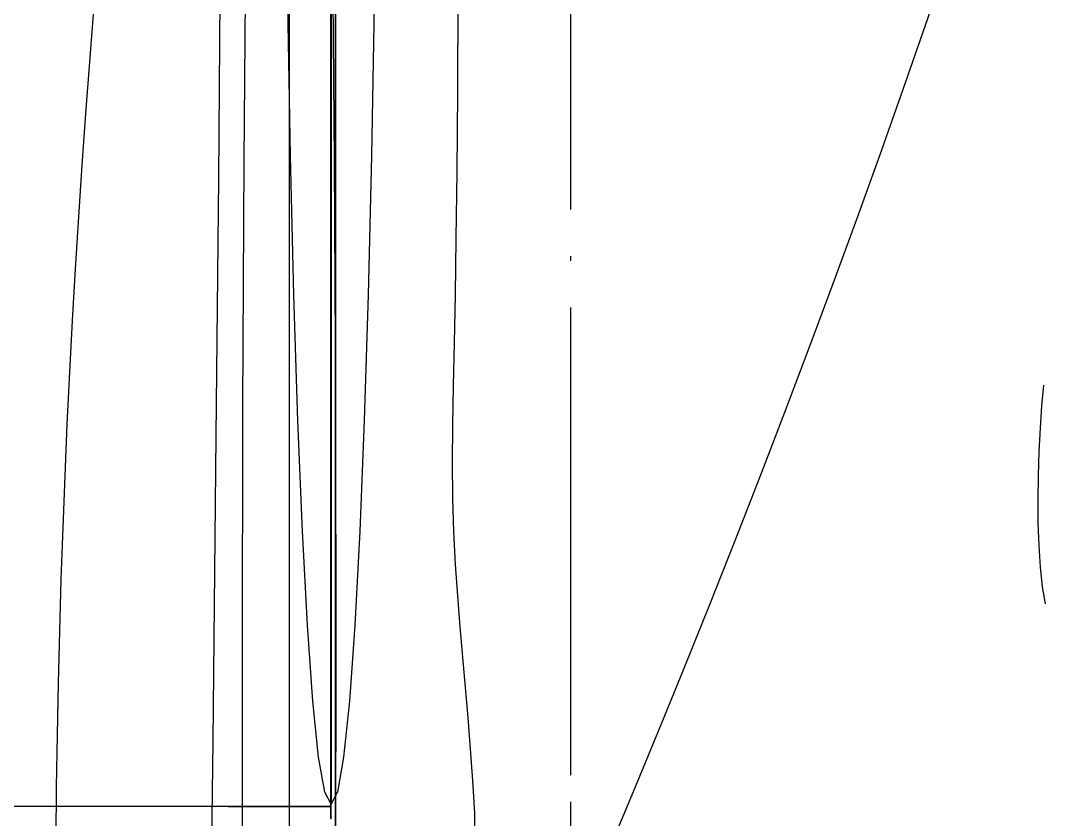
# Model space of a CAD drawing. Extents: x 11992 to 29481, y -6727 to 6811.
# Drawn here: x 21762.4 to 22200.6, y 1866.9 to 2208.9 of the extents above; entities that cross this region are included whole.
import ezdxf

# ---------------------------------------------------------------- set-up
doc = ezdxf.new("R2010")
doc.units = 0
doc.header["$MEASUREMENT"] = 0
doc.linetypes.add('DOTE', pattern=[2.42, 2, -0.2, 0.02, -0.2])
doc.layers.get('0').update_dxf_attribs({"color": 8, "linetype": 'CONTINUOUS'})
for name, color, linetype in [('zoylight 2射灯', 1, 'CONTINUOUS'), ('zoylight 4标注', 9, 'CONTINUOUS'), ('zoylight 5回路', 4, 'CONTINUOUS')]:
    doc.layers.add(name, color=color, linetype=linetype)

# ---------------------------------------------------------------- blocks, each defined once
blk = doc.blocks.new('嵌入式射灯55')
at = {"layer": 'zoylight 2射灯'}
h = blk.add_hatch(color=256, dxfattribs=at)
h.dxf.hatch_style = 1
h.paths.add_polyline_path([(0, 0), (0, 27.5, 0.4142136), (-27.5, 0)])
h.paths.add_polyline_path([(0, -27.5, 0.4142136), (27.5, 0), (0, 0)])
for p, q in [((0, -48.125), (0, 48.125)), ((48.125, 0), (-48.125, 0))]:
    blk.add_line(p, q, dxfattribs=at)
blk.add_circle((0, 0), 27.5, dxfattribs=at)

msp = doc.modelspace()

# ---------------------------------------------------------------- linework, layer by layer
for p, q in [((21895.26, 3004.6, -1878.87), (21895.26, 1867.53, -1878.87)), ((21895.26, 2997.52, -2118.6), (21895.26, 1867.53, -2118.6)), ((21895.26, 1867.53, -2368.6), (21895.26, 2997.52, -2368.6)), ((21895.26, 2997.52, -1638.61), (21895.26, 1867.54, -1638.61)), ((21895.26, 1867.54, -1897.87), (21895.26, 2997.52, -1897.87)), ((21895.37, 2993.55, -2076.22), (21895.37, 1873.56, -2076.22)), ((21895.37, 2993.55, -2368.6), (21895.37, 1873.56, -2368.6)), ((21895.25, 2992.52, -2076.22), (21895.25, 1872.53, -2076.22)), ((21895.25, 2992.52, -2368.6), (21895.25, 1872.53, -2368.6)), ((21877.37, 2739.53, -2340.43), (21877.37, 1129.56, -2340.43)), ((21897.26, 2739.53, -2340.43), (21897.26, 1129.56, -2340.43)), ((21897.26, 1129.56, -2110.34), (21897.26, 2739.53, -2110.34)), ((21895.26, 2205.32, -2078.62), (21895.26, 2285.85, -2078.51)), ((21895.26, 2266.47, -1738.03), (21895.26, 2205.93, -1737.56)), ((21895.26, 2266.47, -1991.79), (21895.26, 2205.93, -1992.26)), ((21897.26, 2205.4, -2086.41), (21897.26, 2264.33, -2086.1)), ((21858.08, 2148.5, -2340.43), (21858.94, 2247.83, -2340.43)), ((21895.8, 2247.83, -2340.43), (21896.65, 2148.5, -2340.43)), ((21897.26, 2148.5, -2086.82), (21897.26, 2247.83, -2087.86)), ((21897.26, 2247.83, -2132.82), (21897.26, 2148.5, -2133.86)), ((21895.26, 2186.58, -2031.46), (21895.26, 2241.93, -2031.01)), ((21897.26, 2200.51, -2035.6), (21897.26, 2242.79, -2035.29)), ((21897.26, 2198.51, -2038.02), (21897.26, 2240.81, -2037.71)), ((21847.27, 2141.31, -2340.43), (21847.99, 2234.13, -2340.43)), ((21897.26, 2175.84, -1992.45), (21897.26, 2227, -1992.21)), ((21949.54, 2178.17, -1940.43), (21949.74, 2218.65, -1940.43)), ((21877.97, 2150.95, -2076.22), (21876.8, 2215.61, -2076.22)), ((21877.97, 2150.95, -2368.6), (21876.8, 2215.61, -2368.6)), ((21895.26, 2117.99, -2117.84), (21895.26, 2216.27, -2118.04)), ((21913.83, 2215.62, -2076.22), (21912.67, 2150.96, -2076.22)), ((21913.83, 2215.62, -2368.6), (21912.67, 2150.96, -2368.6)), ((21895.26, 2115.11, -2076.18), (21895.26, 2211.79, -2076.08)), ((21895.26, 2205.93, -1737.56), (21895.26, 2183.26, -1739.25)), ((21895.26, 2189.07, -1738), (21895.26, 2205.93, -1737.56)), ((21895.26, 2205.93, -1992.26), (21895.26, 2183.26, -1990.57)), ((21895.26, 2189.07, -1991.82), (21895.26, 2205.93, -1992.26)), ((21895.26, 2108.13, -2078.69), (21895.26, 2205.32, -2078.62)), ((21897.26, 2141.2, -2086.61), (21897.26, 2205.4, -2086.41)), ((21897.26, 2147.7, -2035.89), (21897.26, 2200.51, -2035.6)), ((21897.26, 2145.69, -2038.31), (21897.26, 2198.51, -2038.02)), ((21895.26, 2174.86, -1739.2), (21895.26, 2189.07, -1738)), ((21895.26, 2174.86, -1990.62), (21895.26, 2189.07, -1991.82)), ((21895.26, 2133.05, -2032.1), (21895.26, 2186.58, -2031.46)), ((21895.26, 2183.26, -1739.25), (21895.26, 2162.57, -1740.58)), ((21895.26, 2183.26, -1990.57), (21895.26, 2162.57, -1989.24)), ((21949.25, 2144.16, -1940.43), (21949.54, 2178.17, -1940.43)), ((21895.26, 2162.91, -1741.02), (21895.26, 2174.86, -1739.2)), ((21895.26, 2162.91, -1988.8), (21895.26, 2174.86, -1990.62)), ((21897.26, 2122.04, -1992.7), (21897.26, 2175.84, -1992.45)), ((21895.26, 2152.82, -1743.29), (21895.26, 2162.91, -1741.02)), ((21895.26, 2152.82, -1986.53), (21895.26, 2162.91, -1988.8)), ((21895.26, 2162.57, -1740.58), (21895.26, 2143.59, -1741.58)), ((21895.26, 2162.57, -1989.24), (21895.26, 2143.59, -1988.24)), ((21895.26, 2144.19, -1745.88), (21895.26, 2152.82, -1743.29)), ((21895.26, 2144.19, -1983.94), (21895.26, 2152.82, -1986.53)), ((21857.55, 2043.75, -2340.43), (21858.08, 2148.5, -2340.43)), ((21879.43, 2091.4, -2076.22), (21877.97, 2150.95, -2076.22)), ((21879.43, 2091.4, -2368.6), (21877.97, 2150.95, -2368.6)), ((21896.65, 2148.5, -2340.43), (21897.19, 2043.75, -2340.43)), ((21897.26, 2043.75, -2086.17), (21897.26, 2148.5, -2086.82)), ((21897.26, 2148.5, -2133.86), (21897.26, 2043.75, -2134.51)), ((21897.26, 2083.06, -2036.15), (21897.26, 2147.7, -2035.89)), ((21912.67, 2150.96, -2076.22), (21911.24, 2091.4, -2076.22)), ((21912.67, 2150.96, -2368.6), (21911.24, 2091.4, -2368.6)), ((21895.26, 2136.62, -1748.61), (21895.26, 2144.19, -1745.88)), ((21895.26, 2136.62, -1981.21), (21895.26, 2144.19, -1983.94)), ((21895.26, 2143.59, -1741.58), (21895.26, 2126.08, -1742.27)), ((21895.26, 2143.59, -1988.24), (21895.26, 2126.08, -1987.55)), ((21897.26, 2081.03, -2038.57), (21897.26, 2145.69, -2038.31)), ((21948.9, 2115.59, -1940.43), (21949.25, 2144.16, -1940.43)), ((21846.24, 2030.97, -2340.43), (21847.27, 2141.31, -2340.43)), ((21897.26, 2074.37, -2086.71), (21897.26, 2141.2, -2086.61)), ((21895.26, 2129.71, -1751.35), (21895.26, 2136.62, -1748.61)), ((21895.26, 2129.71, -1978.47), (21895.26, 2136.62, -1981.21)), ((21895.26, 2083.01, -2032.97), (21895.26, 2133.05, -2032.1)), ((21895.26, 2123.07, -1753.94), (21895.26, 2129.71, -1751.35)), ((21895.26, 2123.07, -1975.89), (21895.26, 2129.71, -1978.47)), ((21895.26, 2126.08, -1742.27), (21895.26, 2109.79, -1742.67)), ((21895.26, 2126.08, -1987.55), (21895.26, 2109.79, -1987.16)), ((21895.26, 2116.3, -1756.21), (21895.26, 2123.07, -1753.94)), ((21895.26, 2116.3, -1973.61), (21895.26, 2123.07, -1975.89)), ((21897.26, 2068.25, -1992.97), (21897.26, 2122.04, -1992.7)), ((21895.26, 2001.42, -2117.66), (21895.26, 2117.99, -2117.84)), ((21895.26, 2109, -1758.03), (21895.26, 2116.3, -1756.21)), ((21895.26, 2109, -1971.79), (21895.26, 2116.3, -1973.61)), ((21895.26, 2000.1, -2076.25), (21895.26, 2115.11, -2076.18)), ((21948.51, 2091.47, -1940.43), (21948.9, 2115.59, -1940.43)), ((21895.26, 2109.79, -1742.67), (21895.26, 2094.45, -1742.8)), ((21895.26, 2109.79, -1987.16), (21895.26, 2094.45, -1987.03)), ((21895.26, 2100.77, -1759.23), (21895.26, 2109, -1758.03)), ((21895.26, 2100.77, -1970.59), (21895.26, 2109, -1971.79)), ((21895.26, 1992.61, -2078.72), (21895.26, 2108.13, -2078.69)), ((21895.26, 2012.36, -2368.75), (21895.26, 2102.36, -2368.75)), ((21895.26, 2102.36, -2368.75), (21895.26, 2102.36, -2419.13)), ((21895.26, 2102.36, -2419.13), (21895.26, 2102.33, -2419.96)), ((21895.26, 2102.33, -2419.96), (21895.26, 2102.26, -2420.79)), ((21895.26, 2102.26, -2420.79), (21895.26, 2102.17, -2421.62)), ((21895.26, 2102.17, -2421.62), (21895.26, 2102.05, -2422.44)), ((21895.26, 2102.05, -2422.44), (21895.26, 2101.9, -2423.26)), ((21895.26, 2101.9, -2423.26), (21895.26, 2101.73, -2424.08)), ((21895.26, 2101.73, -2424.08), (21895.26, 2101.52, -2424.89)), ((21895.26, 2101.52, -2424.89), (21895.26, 2101.29, -2425.69)), ((21895.26, 2101.29, -2425.69), (21895.26, 2101.03, -2426.48)), ((21895.26, 2101.03, -2426.48), (21895.26, 2100.74, -2427.26)), ((21895.26, 2091.2, -1759.67), (21895.26, 2100.77, -1759.23)), ((21895.26, 2091.2, -1970.16), (21895.26, 2100.77, -1970.59)), ((21895.26, 2100.74, -2427.26), (21895.26, 2100.43, -2428.03)), ((21895.26, 2100.43, -2428.03), (21895.26, 2100.09, -2428.79)), ((21895.26, 2100.09, -2428.79), (21895.26, 2099.72, -2429.54)), ((21895.26, 2099.72, -2429.54), (21895.26, 2099.33, -2430.28)), ((21895.26, 2099.33, -2430.28), (21895.26, 2098.92, -2431)), ((21895.26, 2098.92, -2431), (21895.26, 2098.48, -2431.71)), ((21895.26, 2098.48, -2431.71), (21895.26, 2098.01, -2432.4)), ((21895.26, 2098.01, -2432.4), (21895.26, 2097.53, -2433.07)), ((21895.26, 2097.53, -2433.07), (21895.26, 2097.01, -2433.73)), ((21895.26, 2097.01, -2433.73), (21895.26, 2096.48, -2434.37)), ((21895.26, 2096.48, -2434.37), (21895.26, 2095.92, -2434.99)), ((21895.26, 2095.92, -2434.99), (21895.26, 2095.35, -2435.59)), ((21895.26, 2095.35, -2435.59), (21895.26, 2094.75, -2436.17)), ((21895.26, 2094.75, -2436.17), (21895.26, 2094.13, -2436.73)), ((21895.26, 2094.45, -1742.8), (21895.26, 2079.81, -1742.68)), ((21895.26, 2094.45, -1987.03), (21895.26, 2079.81, -1987.14)), ((21881.13, 2037.61, -2076.22), (21879.43, 2091.4, -2076.22)), ((21881.13, 2037.61, -2368.6), (21879.43, 2091.4, -2368.6)), ((21895.26, 2094.13, -2436.73), (21895.26, 2093.49, -2437.27)), ((21895.26, 2093.49, -2437.27), (21895.26, 2092.84, -2437.78)), ((21895.26, 2092.84, -2437.78), (21895.26, 2092.17, -2438.28)), ((21895.26, 2092.17, -2438.28), (21895.26, 2091.48, -2438.75)), ((21895.26, 2091.48, -2438.75), (21895.26, 2023.24, -2438.75)), ((21911.24, 2091.4, -2076.22), (21909.55, 2037.62, -2076.22)), ((21911.24, 2091.4, -2368.6), (21909.55, 2037.62, -2368.6)), ((21948.12, 2070.78, -1940.43), (21948.51, 2091.47, -1940.43)), ((21895.26, 2038.14, -2034.1), (21895.26, 2083.01, -2032.97)), ((21897.26, 2005.27, -2036.38), (21897.26, 2083.06, -2036.15)), ((21895.26, 2079.81, -1742.68), (21895.26, 2065.63, -1742.34)), ((21895.26, 2079.81, -1987.14), (21895.26, 2065.63, -1987.49)), ((21897.26, 2003.21, -2038.81), (21897.26, 2081.03, -2038.57)), ((21897.26, 2007.54, -2086.71), (21897.26, 2074.37, -2086.71)), ((21897.26, 2017.08, -1993.24), (21897.26, 2068.25, -1992.97)), ((21947.73, 2052.53, -1940.43), (21948.12, 2070.78, -1940.43)), ((21895.26, 2065.63, -1742.34), (21895.26, 2051.63, -1741.79)), ((21895.26, 2065.63, -1987.49), (21895.26, 2051.63, -1988.03)), ((21895.26, 2051.63, -1741.79), (21895.26, 2037.58, -1741.07)), ((21895.26, 2051.63, -1988.03), (21895.26, 2037.58, -1988.76)), ((21947.38, 2035.69, -1940.43), (21947.73, 2052.53, -1940.43)), ((22199.47, 2043.91, -1940.43), (22200.23, 2052.81, -1940.43)), ((21857.37, 1934.55, -2340.43), (21857.55, 2043.75, -2340.43)), ((21897.19, 2043.75, -2340.43), (21897.37, 1934.55, -2340.43)), ((21897.26, 1934.55, -2085.95), (21897.26, 2043.75, -2086.17)), ((21897.26, 2043.75, -2134.51), (21897.26, 1934.55, -2134.73)), ((22198.83, 2034.37, -1940.43), (22199.47, 2043.91, -1940.43)), ((21883.07, 1990.27, -2076.22), (21881.13, 2037.61, -2076.22)), ((21883.07, 1990.27, -2368.6), (21881.13, 2037.61, -2368.6)), ((21895.26, 2000.1, -2035.53), (21895.26, 2038.14, -2034.1)), ((21895.26, 2037.58, -1741.07), (21895.26, 2023.22, -1740.18)), ((21895.26, 2037.58, -1988.76), (21895.26, 2023.22, -1989.64)), ((21909.55, 2037.62, -2076.22), (21907.63, 1990.27, -2076.22)), ((21909.55, 2037.62, -2368.6), (21907.63, 1990.27, -2368.6)), ((21947.23, 2019.69, -1940.43), (21947.38, 2035.69, -1940.43)), ((22198.33, 2024.37, -1940.43), (22198.83, 2034.37, -1940.43)), ((21844.86, 1900.46, -2340.43), (21846.24, 2030.97, -2340.43)), ((22198, 2014.14, -1940.43), (22198.33, 2024.37, -1940.43)), ((21895.26, 2023.24, -2438.75), (21895.26, 2022.55, -2438.28)), ((21895.26, 2023.22, -1740.18), (21895.26, 2008.28, -1739.16)), ((21895.26, 2023.22, -1989.64), (21895.26, 2008.28, -1990.66)), ((21895.26, 2022.55, -2438.28), (21895.26, 2021.88, -2437.78)), ((21895.26, 2021.88, -2437.78), (21895.26, 2021.23, -2437.27)), ((21895.26, 2021.23, -2437.27), (21895.26, 2020.59, -2436.73)), ((21895.26, 2020.59, -2436.73), (21895.26, 2019.98, -2436.17)), ((21895.26, 2019.98, -2436.17), (21895.26, 2019.38, -2435.59)), ((21895.26, 2019.38, -2435.59), (21895.26, 2018.8, -2434.99)), ((21895.26, 2018.8, -2434.99), (21895.26, 2018.24, -2434.37)), ((21895.26, 2018.24, -2434.37), (21895.26, 2017.71, -2433.73)), ((21895.26, 2017.71, -2433.73), (21895.26, 2017.2, -2433.07)), ((21895.26, 2017.2, -2433.07), (21895.26, 2016.71, -2432.4)), ((21895.26, 2016.71, -2432.4), (21895.26, 2016.24, -2431.71)), ((21895.26, 2016.24, -2431.71), (21895.26, 2015.8, -2431)), ((21895.26, 2015.8, -2431), (21895.26, 2015.39, -2430.28)), ((21897.26, 1971.18, -1993.49), (21897.26, 2017.08, -1993.24)), ((21947.42, 2004.5, -1940.43), (21947.23, 2019.69, -1940.43)), ((21895.26, 2015.39, -2430.28), (21895.26, 2015, -2429.54)), ((21895.26, 2015, -2429.54), (21895.26, 2014.63, -2428.79)), ((21895.26, 2014.63, -2428.79), (21895.26, 2014.29, -2428.03)), ((21895.26, 2014.29, -2428.03), (21895.26, 2013.98, -2427.26)), ((21895.26, 2013.98, -2427.26), (21895.26, 2013.69, -2426.48)), ((21895.26, 2013.69, -2426.48), (21895.26, 2013.43, -2425.69)), ((21895.26, 2013.43, -2425.69), (21895.26, 2013.2, -2424.89)), ((21895.26, 2013.2, -2424.89), (21895.26, 2012.99, -2424.08)), ((21895.26, 2012.99, -2424.08), (21895.26, 2012.82, -2423.26)), ((21895.26, 2012.82, -2423.26), (21895.26, 2012.67, -2422.44)), ((21895.26, 2012.67, -2422.44), (21895.26, 2012.55, -2421.62)), ((21895.26, 2012.55, -2421.62), (21895.26, 2012.46, -2420.79)), ((21895.26, 2012.46, -2420.79), (21895.26, 2012.4, -2419.96)), ((21895.26, 2012.4, -2419.96), (21895.26, 2012.36, -2419.13)), ((21895.26, 2012.36, -2419.13), (21895.26, 2012.36, -2368.75)), ((22197.86, 2003.88, -1940.43), (22198, 2014.14, -1940.43)), ((21895.26, 2008.28, -1990.66), (21895.26, 2006.84, -1990.8)), ((21895.26, 2008.28, -1739.16), (21895.26, 2006.84, -1739.02)), ((21895.26, 2006.84, -1990.8), (21895.26, 2005, -1990.93)), ((21895.26, 2006.84, -1739.02), (21895.26, 2005, -1738.89)), ((21897.26, 1943.35, -2086.63), (21897.26, 2007.54, -2086.71)), ((21895.26, 2005, -1990.93), (21895.26, 2002.35, -1991.03)), ((21895.26, 2005, -1738.89), (21895.26, 2002.35, -1738.79)), ((21895.26, 2002.35, -1991.03), (21895.26, 1998.49, -1991.09)), ((21895.26, 2002.35, -1738.79), (21895.26, 1998.49, -1738.73)), ((21897.26, 1913.01, -2036.57), (21897.26, 2005.27, -2036.38)), ((21897.26, 1910.9, -2039), (21897.26, 2003.21, -2038.81)), ((21947.9, 1990.01, -1940.43), (21947.42, 2004.5, -1940.43)), ((22197.94, 1993.78, -1940.43), (22197.86, 2003.88, -1940.43)), ((21895.26, 2001.42, -2117.66), (21895.26, 1997.62, -2117.39)), ((21895.26, 2000.1, -2035.53), (21895.26, 1996.41, -2035.44)), ((21895.26, 2000.1, -2076.25), (21895.26, 1994.74, -2076.28)), ((21895.26, 1998.49, -1991.09), (21895.26, 1993.01, -1991.08)), ((21895.26, 1998.49, -1738.73), (21895.26, 1993.01, -1738.74)), ((21895.26, 1997.62, -2117.39), (21895.26, 1993.82, -2117.11)), ((21895.26, 1996.41, -2035.44), (21895.26, 1992.71, -2035.15)), ((21895.26, 1994.74, -2076.28), (21895.26, 1989.34, -2076.49)), ((21895.26, 1993.82, -2117.11), (21895.26, 1990.01, -2116.82)), ((22198.27, 1984.06, -1940.43), (22197.94, 1993.78, -1940.43)), ((21885.22, 1950.04, -2076.22), (21883.07, 1990.27, -2076.22)), ((21885.22, 1950.04, -2368.6), (21883.07, 1990.27, -2368.6)), ((21895.26, 1993.01, -1991.08), (21895.26, 1985.51, -1991)), ((21895.26, 1993.01, -1738.74), (21895.26, 1985.51, -1738.82)), ((21895.26, 1992.71, -2035.15), (21895.26, 1989, -2034.71)), ((21895.26, 1992.61, -2078.72), (21895.26, 1989.09, -2078.76)), ((21895.26, 1990.01, -2116.82), (21895.26, 1986.21, -2116.52)), ((21895.26, 1989.34, -2076.49), (21895.26, 1983.87, -2076.84)), ((21907.63, 1990.27, -2076.22), (21905.49, 1950.04, -2076.22)), ((21907.63, 1990.27, -2368.6), (21905.49, 1950.04, -2368.6)), ((21948.62, 1976.09, -1940.43), (21947.9, 1990.01, -1940.43)), ((21895.26, 1989.09, -2078.76), (21895.26, 1985.23, -2078.98)), ((21895.26, 1989, -2034.71), (21895.26, 1985.26, -2034.18)), ((21895.26, 1986.21, -2116.52), (21895.26, 1982.4, -2116.22)), ((21895.26, 1985.51, -1991), (21895.26, 1975.59, -1990.82)), ((21895.26, 1985.51, -1738.82), (21895.26, 1975.59, -1739)), ((21895.26, 1985.26, -2034.18), (21895.26, 1981.48, -2033.6)), ((21895.26, 1985.23, -2078.98), (21895.26, 1981.06, -2079.33)), ((21895.25, 1872.53, -2076.22), (21895.25, 1984.72, -2076.22)), ((21895.25, 1872.53, -2076.22), (21895.25, 1984.72, -2076.22)), ((21895.25, 1872.53, -2368.6), (21895.25, 1984.72, -2368.6)), ((21895.25, 1872.53, -2368.6), (21895.25, 1984.72, -2368.6)), ((21895.26, 1983.87, -2076.84), (21895.26, 1978.35, -2077.29)), ((21895.26, 1982.4, -2116.22), (21895.26, 1978.59, -2115.91)), ((21895.26, 1981.48, -2033.6), (21895.26, 1977.63, -2033.02)), ((21895.26, 1981.06, -2079.33), (21895.26, 1976.59, -2079.78)), ((22198.86, 1974.92, -1940.43), (22198.27, 1984.06, -1940.43)), ((21895.26, 1978.59, -2115.91), (21895.26, 1974.78, -2115.59)), ((21895.26, 1978.35, -2077.29), (21895.26, 1972.78, -2077.81)), ((21895.26, 1977.63, -2033.02), (21895.26, 1973.71, -2032.48)), ((21895.26, 1976.59, -2079.78), (21895.26, 1971.86, -2080.29)), ((21949.52, 1962.6, -1940.43), (21948.62, 1976.09, -1940.43)), ((21895.26, 1975.59, -1990.82), (21895.26, 1962.85, -1990.54)), ((21895.26, 1975.59, -1739), (21895.26, 1962.85, -1739.28)), ((21895.26, 1974.78, -2115.59), (21895.26, 1970.97, -2115.27)), ((21895.26, 1973.71, -2032.48), (21895.26, 1969.7, -2032.04)), ((21895.26, 1972.78, -2077.81), (21895.26, 1967.15, -2078.35)), ((21895.26, 1971.86, -2080.29), (21895.26, 1966.89, -2080.82)), ((22199.75, 1966.55, -1940.43), (22198.86, 1974.92, -1940.43)), ((21895.26, 1970.97, -2115.27), (21895.26, 1967.16, -2114.95)), ((21895.26, 1969.7, -2032.04), (21895.26, 1965.58, -2031.74)), ((21897.26, 1933.17, -1993.7), (21897.26, 1971.18, -1993.49)), ((21895.26, 1967.16, -2114.95), (21895.26, 1963.35, -2114.63)), ((21895.26, 1967.15, -2078.35), (21895.26, 1961.46, -2078.87)), ((21895.26, 1966.89, -2080.82), (21895.26, 1961.71, -2081.33)), ((21895.26, 1965.58, -2031.74), (21895.26, 1961.35, -2031.63)), ((21895.26, 1963.35, -2114.63), (21895.26, 1959.55, -2114.3)), ((22200.95, 1959.17, -1940.43), (22199.75, 1966.55, -1940.43)), ((21895.26, 1962.85, -1990.54), (21895.26, 1946.87, -1990.13)), ((21895.26, 1962.85, -1739.28), (21895.26, 1946.87, -1739.69)), ((21895.26, 1961.71, -2081.33), (21895.26, 1956.34, -2081.79)), ((21895.26, 1961.46, -2078.87), (21895.26, 1955.73, -2079.35)), ((21895.26, 1961.35, -2031.63), (21895.26, 1956.98, -2031.76)), ((21895.26, 1959.55, -2114.3), (21895.26, 1955.75, -2113.98)), ((21950.56, 1949.41, -1940.43), (21949.52, 1962.6, -1940.43)), ((21895.26, 1956.98, -2031.76), (21895.26, 1952.47, -2032.18)), ((21895.26, 1956.34, -2081.79), (21895.26, 1950.81, -2082.15)), ((21895.26, 1954.14, -2113.89), (21895.26, 1955.75, -2113.98)), ((21895.26, 1955.73, -2079.35), (21895.26, 1949.93, -2079.72)), ((21895.26, 1952.54, -2113.81), (21895.26, 1954.14, -2113.89)), ((21887.54, 1917.58, -2076.22), (21885.22, 1950.04, -2076.22)), ((21887.54, 1917.58, -2368.6), (21885.22, 1950.04, -2368.6)), ((21895.26, 1950.95, -2113.72), (21895.26, 1952.54, -2113.81)), ((21895.26, 1952.47, -2032.18), (21895.26, 1950.3, -2032.48)), ((21895.26, 1949.35, -2113.62), (21895.26, 1950.95, -2113.72)), ((21895.26, 1950.81, -2082.15), (21895.26, 1945.15, -2082.39)), ((21895.26, 1950.3, -2032.48), (21895.26, 1948.1, -2032.84)), ((21895.26, 1949.93, -2079.72), (21895.26, 1944.09, -2079.97)), ((21905.49, 1950.04, -2076.22), (21903.18, 1917.58, -2076.22)), ((21905.49, 1950.04, -2368.6), (21903.18, 1917.58, -2368.6)), ((21895.26, 1947.76, -2113.5), (21895.26, 1949.35, -2113.62)), ((21895.26, 1948.1, -2032.84), (21895.26, 1945.88, -2033.26)), ((21895.26, 1946.18, -2113.38), (21895.26, 1947.76, -2113.5)), ((21895.26, 1946.87, -1990.13), (21895.26, 1927.27, -1989.58)), ((21895.26, 1946.87, -1739.69), (21895.26, 1927.27, -1740.24)), ((21895.26, 1944.61, -2113.23), (21895.26, 1946.18, -2113.38)), ((21895.26, 1945.88, -2033.26), (21895.26, 1943.65, -2033.73)), ((21951.69, 1936.41, -1940.43), (21950.56, 1949.41, -1940.43)), ((21895.26, 1945.15, -2082.39), (21895.26, 1939.37, -2082.46)), ((21895.26, 1943.05, -2113.07), (21895.26, 1944.61, -2113.23)), ((21895.26, 1944.09, -2079.97), (21895.26, 1938.19, -2080.05)), ((21895.26, 1943.65, -2033.73), (21895.26, 1941.41, -2034.24)), ((21895.26, 1941.5, -2112.89), (21895.26, 1943.05, -2113.07)), ((21895.26, 1939.96, -2112.68), (21895.26, 1941.5, -2112.89)), ((21895.26, 1941.41, -2034.24), (21895.26, 1939.18, -2034.78)), ((21897.26, 1884.42, -2086.46), (21897.26, 1943.35, -2086.63)), ((21895.26, 1938.44, -2112.44), (21895.26, 1939.96, -2112.68)), ((21895.26, 1939.37, -2082.46), (21895.26, 1933.52, -2082.33)), ((21895.26, 1939.18, -2034.78), (21895.26, 1936.95, -2035.34)), ((21895.26, 1936.93, -2112.18), (21895.26, 1938.44, -2112.44)), ((21895.26, 1938.19, -2080.05), (21895.26, 1932.25, -2079.92)), ((21895.26, 1936.95, -2035.34), (21895.26, 1934.75, -2035.91)), ((21895.26, 1935.68, -2111.93), (21895.26, 1936.93, -2112.18)), ((21857.55, 1825.34, -2340.43), (21857.37, 1934.55, -2340.43)), ((21895.26, 1934.44, -2111.66), (21895.26, 1935.68, -2111.93)), ((21895.26, 1934.75, -2035.91), (21895.26, 1932.57, -2036.49)), ((21895.26, 1933.21, -2111.37), (21895.26, 1934.44, -2111.66)), ((21895.26, 1933.52, -2082.33), (21895.26, 1932.59, -2082.28)), ((21895.26, 1931.98, -2111.06), (21895.26, 1933.21, -2111.37)), ((21895.26, 1932.59, -2082.28), (21895.26, 1931.67, -2082.24)), ((21895.26, 1932.57, -2036.49), (21895.26, 1930.43, -2037.06)), ((21895.26, 1932.25, -2079.92), (21895.26, 1931.3, -2079.87)), ((21897.37, 1934.55, -2340.43), (21897.19, 1825.34, -2340.43)), ((21897.26, 1825.34, -2086.17), (21897.26, 1934.55, -2085.95)), ((21897.26, 1934.55, -2134.73), (21897.26, 1825.34, -2134.51)), ((21897.26, 1905.69, -1993.86), (21897.26, 1933.17, -1993.7)), ((21952.85, 1923.45, -1940.43), (21951.69, 1936.41, -1940.43)), ((21895.26, 1930.77, -2110.74), (21895.26, 1931.98, -2111.06)), ((21895.26, 1931.67, -2082.24), (21895.26, 1930.75, -2082.19)), ((21895.26, 1931.3, -2079.87), (21895.26, 1930.36, -2079.82)), ((21895.26, 1929.56, -2110.4), (21895.26, 1930.77, -2110.74)), ((21895.26, 1930.75, -2082.19), (21895.26, 1929.83, -2082.15)), ((21895.26, 1930.43, -2037.06), (21895.26, 1928.33, -2037.62)), ((21895.26, 1930.36, -2079.82), (21895.26, 1929.43, -2079.77)), ((21895.26, 1929.83, -2082.15), (21895.26, 1928.92, -2082.12)), ((21895.26, 1928.35, -2110.06), (21895.26, 1929.56, -2110.4)), ((21895.26, 1929.43, -2079.77), (21895.26, 1928.5, -2079.73)), ((21895.26, 1928.92, -2082.12), (21895.26, 1928.02, -2082.11)), ((21895.26, 1928.5, -2079.73), (21895.26, 1927.58, -2079.7)), ((21895.26, 1927.15, -2109.7), (21895.26, 1928.35, -2110.06)), ((21895.26, 1928.33, -2037.62), (21895.26, 1926.29, -2038.16)), ((21895.26, 1928.02, -2082.11), (21895.26, 1927.12, -2082.1)), ((21895.26, 1927.58, -2079.7), (21895.26, 1926.68, -2079.69)), ((21895.26, 1927.27, -1989.58), (21895.26, 1903.62, -1988.88)), ((21895.26, 1927.27, -1740.24), (21895.26, 1903.62, -1740.94)), ((21895.26, 1925.94, -2109.34), (21895.26, 1927.15, -2109.7)), ((21895.26, 1927.12, -2082.1), (21895.26, 1926.24, -2082.12)), ((21895.26, 1926.68, -2079.69), (21895.26, 1925.78, -2079.69)), ((21895.26, 1926.29, -2038.16), (21895.26, 1923.76, -2038.81)), ((21895.26, 1926.24, -2082.12), (21895.26, 1925.37, -2082.17)), ((21895.26, 1924.74, -2108.98), (21895.26, 1925.94, -2109.34)), ((21895.26, 1925.78, -2079.69), (21895.26, 1924.9, -2079.71)), ((21895.26, 1925.37, -2082.17), (21895.26, 1924.51, -2082.24)), ((21895.26, 1924.9, -2079.71), (21895.26, 1924.03, -2079.75)), ((21895.26, 1923.54, -2108.62), (21895.26, 1924.74, -2108.98)), ((21895.26, 1924.51, -2082.24), (21895.26, 1923.67, -2082.34)), ((21895.26, 1924.03, -2079.75), (21895.26, 1923.17, -2079.83)), ((21895.26, 1923.76, -2038.81), (21895.26, 1921.32, -2039.42)), ((21895.26, 1923.67, -2082.34), (21895.26, 1922.84, -2082.48)), ((21895.26, 1922.33, -2108.26), (21895.26, 1923.54, -2108.62)), ((21895.26, 1923.17, -2079.83), (21895.26, 1922.33, -2079.93)), ((21895.26, 1922.84, -2082.48), (21895.26, 1921.93, -2082.68)), ((21895.26, 1920.99, -2107.85), (21895.26, 1922.33, -2108.26)), ((21895.26, 1922.33, -2079.93), (21895.26, 1921.51, -2080.07)), ((21895.26, 1921.93, -2082.68), (21895.26, 1921.05, -2082.92)), ((21895.26, 1921.51, -2080.07), (21895.26, 1920.6, -2080.27)), ((21895.26, 1921.32, -2039.42), (21895.26, 1918.98, -2040.03)), ((21895.26, 1921.05, -2082.92), (21895.26, 1920.19, -2083.2)), ((21895.26, 1919.66, -2107.45), (21895.26, 1920.99, -2107.85)), ((21895.26, 1920.6, -2080.27), (21895.26, 1919.71, -2080.52)), ((21895.26, 1920.19, -2083.2), (21895.26, 1919.35, -2083.53)), ((21895.26, 1919.71, -2080.52), (21895.26, 1918.85, -2080.8)), ((21895.26, 1918.32, -2107.05), (21895.26, 1919.66, -2107.45)), ((21895.26, 1919.35, -2083.53), (21895.26, 1918.54, -2083.88)), ((21953.99, 1910.41, -1940.43), (21952.85, 1923.45, -1940.43)), ((21890.02, 1893.57, -2076.22), (21887.54, 1917.58, -2076.22)), ((21890.02, 1893.57, -2368.6), (21887.54, 1917.58, -2368.6)), ((21895.26, 1918.98, -2040.03), (21895.26, 1916.73, -2040.64)), ((21895.26, 1918.85, -2080.8), (21895.26, 1918.01, -2081.13)), ((21895.26, 1918.54, -2083.88), (21895.26, 1917.73, -2084.26)), ((21895.26, 1917, -2106.63), (21895.26, 1918.32, -2107.05)), ((21895.26, 1918.01, -2081.13), (21895.26, 1917.19, -2081.48)), ((21895.26, 1917.73, -2084.26), (21895.26, 1916.94, -2084.66)), ((21895.26, 1917.19, -2081.48), (21895.26, 1916.38, -2081.86)), ((21895.26, 1915.7, -2106.21), (21895.26, 1917, -2106.63)), ((21895.26, 1916.94, -2084.66), (21895.26, 1916.17, -2085.08)), ((21895.26, 1916.73, -2040.64), (21895.26, 1914.58, -2041.27)), ((21895.26, 1916.38, -2081.86), (21895.26, 1915.59, -2082.26)), ((21895.26, 1916.17, -2085.08), (21895.26, 1915.41, -2085.51)), ((21895.26, 1914.43, -2105.78), (21895.26, 1915.7, -2106.21)), ((21895.26, 1915.59, -2082.26), (21895.26, 1914.82, -2082.67)), ((21895.26, 1915.41, -2085.51), (21895.26, 1914.66, -2085.95)), ((21895.26, 1914.82, -2082.67), (21895.26, 1914.06, -2083.1)), ((21903.18, 1917.58, -2076.22), (21900.7, 1893.57, -2076.22)), ((21903.18, 1917.58, -2368.6), (21900.7, 1893.57, -2368.6)), ((21895.26, 1914.66, -2085.95), (21895.26, 1913.91, -2086.4)), ((21895.26, 1914.58, -2041.27), (21895.26, 1912.52, -2041.95)), ((21895.26, 1913.19, -2105.33), (21895.26, 1914.43, -2105.78)), ((21895.26, 1914.06, -2083.1), (21895.26, 1913.3, -2083.54)), ((21895.26, 1913.91, -2086.4), (21895.26, 1913.18, -2086.84)), ((21895.26, 1913.3, -2083.54), (21895.26, 1912.56, -2083.98)), ((21895.26, 1911.99, -2104.85), (21895.26, 1913.19, -2105.33)), ((21895.26, 1913.18, -2086.84), (21895.26, 1912.33, -2087.34)), ((21895.26, 1912.56, -2083.98), (21895.26, 1911.82, -2084.42)), ((21895.26, 1912.52, -2041.95), (21895.26, 1910.55, -2042.68)), ((21895.26, 1912.33, -2087.34), (21895.26, 1911.49, -2087.84)), ((21895.26, 1910.83, -2104.35), (21895.26, 1911.99, -2104.85)), ((21895.26, 1911.82, -2084.42), (21895.26, 1910.99, -2084.92)), ((21895.26, 1911.49, -2087.84), (21895.26, 1910.67, -2088.34)), ((21895.26, 1910.99, -2084.92), (21895.26, 1910.15, -2085.43)), ((21895.26, 1909.72, -2103.82), (21895.26, 1910.83, -2104.35)), ((21895.26, 1910.67, -2088.34), (21895.26, 1909.85, -2088.84)), ((21895.26, 1910.55, -2042.68), (21895.26, 1908.69, -2043.49)), ((21897.26, 1906.71, -2036.73), (21897.26, 1913.01, -2036.57)), ((21897.26, 1904.62, -2039.16), (21897.26, 1910.9, -2039)), ((21955.06, 1897.17, -1940.43), (21953.99, 1910.41, -1940.43)), ((21895.26, 1910.15, -2085.43), (21895.26, 1909.33, -2085.92)), ((21895.26, 1909.85, -2088.84), (21895.26, 1909.04, -2089.33)), ((21895.26, 1908.68, -2103.26), (21895.26, 1909.72, -2103.82)), ((21895.26, 1909.33, -2085.92), (21895.26, 1908.51, -2086.42)), ((21895.26, 1909.04, -2089.33), (21895.26, 1908.23, -2089.83)), ((21895.26, 1908.69, -2043.49), (21895.26, 1906.93, -2044.4)), ((21895.26, 1907.7, -2102.66), (21895.26, 1908.68, -2103.26)), ((21895.26, 1908.51, -2086.42), (21895.26, 1907.7, -2086.92)), ((21895.26, 1908.23, -2089.83), (21895.26, 1907.43, -2090.32)), ((21895.26, 1906.91, -2102.11), (21895.26, 1907.7, -2102.66)), ((21895.26, 1907.7, -2086.92), (21895.26, 1906.89, -2087.41)), ((21895.26, 1907.43, -2090.32), (21895.26, 1906.64, -2090.82)), ((21895.26, 1906.93, -2044.4), (21895.26, 1905.26, -2045.41)), ((21895.26, 1906.18, -2101.54), (21895.26, 1906.91, -2102.11)), ((21895.26, 1906.89, -2087.41), (21895.26, 1906.08, -2087.91)), ((21895.26, 1906.64, -2090.82), (21895.26, 1905.84, -2091.33)), ((21895.26, 1905.48, -2100.95), (21895.26, 1906.18, -2101.54)), ((21895.26, 1906.08, -2087.91), (21895.26, 1905.28, -2088.41)), ((21897.26, 1900.39, -2036.84), (21897.26, 1906.71, -2036.73)), ((21895.26, 1905.84, -2091.33), (21895.26, 1905.05, -2091.84)), ((21895.26, 1904.83, -2100.34), (21895.26, 1905.48, -2100.95)), ((21895.26, 1905.28, -2088.41), (21895.26, 1904.49, -2088.91)), ((21895.26, 1905.26, -2045.41), (21895.26, 1903.7, -2046.56)), ((21895.26, 1905.05, -2091.84), (21895.26, 1904.25, -2092.36)), ((21895.26, 1904.21, -2099.7), (21895.26, 1904.83, -2100.34)), ((21895.26, 1904.49, -2088.91), (21895.26, 1903.69, -2089.42)), ((21895.26, 1904.25, -2092.36), (21895.26, 1903.46, -2092.89)), ((21895.26, 1903.63, -2099.05), (21895.26, 1904.21, -2099.7)), ((21895.26, 1903.7, -2046.56), (21895.26, 1902.25, -2047.85)), ((21895.26, 1903.69, -2089.42), (21895.26, 1902.9, -2089.94)), ((21895.26, 1903.06, -2098.39), (21895.26, 1903.63, -2099.05)), ((21895.26, 1903.62, -1988.88), (21895.26, 1875.54, -1988.01)), ((21895.26, 1903.62, -1740.94), (21895.26, 1875.54, -1741.81)), ((21895.26, 1903.46, -2092.89), (21895.26, 1902.76, -2093.36)), ((21895.26, 1902.52, -2097.71), (21895.26, 1903.06, -2098.39)), ((21895.26, 1902.9, -2089.94), (21895.26, 1902.11, -2090.47)), ((21895.26, 1902.76, -2093.36), (21895.26, 1902.07, -2093.84)), ((21895.26, 1902, -2097.02), (21895.26, 1902.52, -2097.71)), ((21895.26, 1902.25, -2047.85), (21895.26, 1900.25, -2050.05)), ((21895.26, 1902.11, -2090.47), (21895.26, 1901.42, -2090.95)), ((21895.26, 1902.07, -2093.84), (21895.26, 1901.37, -2094.32)), ((21895.26, 1901.48, -2096.33), (21895.26, 1902, -2097.02)), ((21897.26, 1891.36, -1993.96), (21897.26, 1905.69, -1993.86)), ((21897.26, 1898.32, -2039.27), (21897.26, 1904.62, -2039.16)), ((21843.12, 1747.17, -2340.43), (21844.86, 1900.46, -2340.43)), ((21895.26, 1900.97, -2095.63), (21895.26, 1901.48, -2096.33)), ((21895.26, 1901.42, -2090.95), (21895.26, 1900.72, -2091.44)), ((21895.26, 1901.37, -2094.32), (21895.26, 1900.65, -2094.79)), ((21895.26, 1900.47, -2094.92), (21895.26, 1900.97, -2095.63)), ((21895.26, 1900.72, -2091.44), (21895.26, 1900.02, -2091.92)), ((21895.26, 1900.65, -2094.79), (21895.26, 1899.93, -2095.26)), ((21895.26, 1900.25, -2050.05), (21895.26, 1898.45, -2052.56)), ((21895.26, 1900.02, -2091.92), (21895.26, 1899.31, -2092.4)), ((21895.26, 1899.93, -2095.26), (21895.26, 1899.19, -2095.72)), ((21895.26, 1899.31, -2092.4), (21895.26, 1898.58, -2092.86)), ((21895.26, 1899.19, -2095.72), (21895.26, 1898.44, -2096.16)), ((21895.26, 1898.58, -2092.86), (21895.26, 1897.84, -2093.32)), ((21895.26, 1898.45, -2052.56), (21895.26, 1896.81, -2055.33)), ((21895.26, 1898.44, -2096.16), (21895.26, 1897.67, -2096.58)), ((21895.26, 1897.84, -2093.32), (21895.26, 1897.09, -2093.76)), ((21895.26, 1897.67, -2096.58), (21895.26, 1896.87, -2096.97)), ((21897.26, 1894.07, -2036.89), (21897.26, 1900.39, -2036.84)), ((21897.26, 1892.01, -2039.33), (21897.26, 1898.32, -2039.27)), ((21892.64, 1878.68, -2076.22), (21890.02, 1893.57, -2076.22)), ((21892.64, 1878.68, -2368.6), (21890.02, 1893.57, -2368.6)), ((21895.26, 1897.09, -2093.76), (21895.26, 1896.31, -2094.18)), ((21895.26, 1896.87, -2096.97), (21895.26, 1896.05, -2097.34)), ((21895.26, 1896.81, -2055.33), (21895.26, 1895.32, -2058.31)), ((21895.26, 1896.31, -2094.18), (21895.26, 1895.51, -2094.58)), ((21895.26, 1896.05, -2097.34), (21895.26, 1895.21, -2097.67)), ((21895.26, 1895.51, -2094.58), (21895.26, 1894.68, -2094.94)), ((21895.26, 1895.32, -2058.31), (21895.26, 1893.93, -2061.44)), ((21895.26, 1895.21, -2097.67), (21895.26, 1894.33, -2097.97)), ((21895.26, 1894.68, -2094.94), (21895.26, 1893.83, -2095.28)), ((21895.26, 1894.33, -2097.97), (21895.26, 1893.35, -2098.25)), ((21895.26, 1893.93, -2061.44), (21895.26, 1892.62, -2064.69)), ((21895.26, 1893.83, -2095.28), (21895.26, 1892.95, -2095.58)), ((21895.26, 1893.35, -2098.25), (21895.26, 1892.33, -2098.48)), ((21895.26, 1892.95, -2095.58), (21895.26, 1891.98, -2095.85)), ((21897.26, 1887.74, -2036.91), (21897.26, 1894.07, -2036.89)), ((21900.7, 1893.57, -2076.22), (21898.09, 1878.68, -2076.22)), ((21900.7, 1893.57, -2368.6), (21898.09, 1878.68, -2368.6)), ((21956.01, 1883.58, -1940.43), (21955.06, 1897.17, -1940.43)), ((21895.26, 1892.62, -2064.69), (21895.26, 1891.35, -2067.99)), ((21895.26, 1892.33, -2098.48), (21895.26, 1891.28, -2098.68)), ((21895.26, 1891.98, -2095.85), (21895.26, 1890.97, -2096.08)), ((21895.26, 1891.35, -2067.99), (21895.26, 1890.08, -2071.3)), ((21895.26, 1891.28, -2098.68), (21895.26, 1890.2, -2098.84)), ((21895.26, 1890.97, -2096.08), (21895.26, 1889.93, -2096.27)), ((21895.26, 1890.2, -2098.84), (21895.26, 1889.1, -2098.97)), ((21895.26, 1890.08, -2071.3), (21895.26, 1888.8, -2074.57)), ((21895.26, 1889.93, -2096.27), (21895.26, 1888.86, -2096.42)), ((21895.26, 1889.1, -2098.97), (21895.26, 1887.99, -2099.08)), ((21895.26, 1888.86, -2096.42), (21895.26, 1887.76, -2096.55)), ((21895.26, 1888.8, -2074.57), (21895.26, 1887.47, -2077.75)), ((21897.26, 1885.7, -2039.35), (21897.26, 1892.01, -2039.33)), ((21897.26, 1886.21, -1993.99), (21897.26, 1891.36, -1993.96)), ((21895.26, 1887.99, -2099.08), (21895.26, 1886.85, -2099.17)), ((21895.26, 1887.76, -2096.55), (21895.26, 1886.65, -2096.66)), ((21895.26, 1887.47, -2077.75), (21895.26, 1886.06, -2080.77)), ((21895.26, 1886.85, -2099.17), (21895.26, 1885.71, -2099.24)), ((21895.26, 1886.65, -2096.66), (21895.26, 1885.52, -2096.75)), ((21895.26, 1886.06, -2080.77), (21895.26, 1884.53, -2083.61)), ((21895.26, 1885.71, -2099.24), (21895.26, 1884.55, -2099.31)), ((21895.26, 1885.52, -2096.75), (21895.26, 1884.37, -2096.83)), ((21895.26, 1884.55, -2099.31), (21895.26, 1883.4, -2099.37)), ((21895.26, 1884.53, -2083.61), (21895.26, 1883.34, -2085.5)), ((21895.26, 1884.37, -2096.83), (21895.26, 1883.21, -2096.9)), ((21897.26, 1881.4, -2036.9), (21897.26, 1887.74, -2036.91)), ((21897.26, 1881.08, -1993.98), (21897.26, 1886.21, -1993.99)), ((21897.26, 1879.38, -2039.33), (21897.26, 1885.7, -2039.35)), ((21897.26, 1833.4, -2086.23), (21897.26, 1884.42, -2086.46)), ((21895.24, 1883.5, -1880.99), (21895.24, 1883.57, -1864.36)), ((21895.24, 1883.57, -1864.36), (21895.24, 1883.5, -1847.74)), ((21895.24, 1883.29, -1896.94), (21895.24, 1883.5, -1880.99)), ((21895.24, 1883.5, -1847.74), (21895.24, 1883.29, -1831.79)), ((21895.24, 1882.94, -1912.06), (21895.24, 1883.29, -1896.94)), ((21895.24, 1883.29, -1831.79), (21895.24, 1882.94, -1816.67)), ((21895.24, 1882.48, -1926.21), (21895.24, 1882.94, -1912.06)), ((21895.24, 1882.94, -1816.67), (21895.24, 1882.48, -1802.52)), ((21895.24, 1881.9, -1939.24), (21895.24, 1882.48, -1926.21)), ((21895.24, 1882.48, -1802.52), (21895.24, 1881.9, -1789.49)), ((21895.24, 1881.22, -1951.01), (21895.24, 1881.9, -1939.24)), ((21895.24, 1881.9, -1789.49), (21895.24, 1881.22, -1777.72)), ((21895.24, 1880.45, -1961.37), (21895.24, 1881.22, -1951.01)), ((21895.24, 1881.22, -1777.72), (21895.24, 1880.45, -1767.36)), ((21895.24, 1879.6, -1970.18), (21895.24, 1880.45, -1961.37)), ((21895.24, 1880.45, -1767.36), (21895.24, 1879.6, -1758.55)), ((21895.26, 1883.4, -2099.37), (21895.26, 1882.24, -2099.43)), ((21895.26, 1883.34, -2085.5), (21895.26, 1882.09, -2087.27)), ((21895.26, 1883.21, -2096.9), (21895.26, 1882.05, -2096.96)), ((21895.26, 1882.24, -2099.43), (21895.26, 1881.08, -2099.5)), ((21895.26, 1882.09, -2087.27), (21895.26, 1880.77, -2088.93)), ((21895.26, 1882.05, -2096.96), (21895.26, 1880.89, -2097.02)), ((21895.26, 1881.08, -2099.5), (21895.26, 1879.89, -2099.58)), ((21895.26, 1880.89, -2097.02), (21895.26, 1879.73, -2097.09)), ((21895.26, 1880.77, -2088.93), (21895.26, 1879.4, -2090.5)), ((21895.26, 1879.89, -2099.58), (21895.26, 1878.72, -2099.66)), ((21895.26, 1879.73, -2097.09), (21895.26, 1879.03, -2097.14)), ((21897.26, 1875.06, -2036.86), (21897.26, 1881.4, -2036.9)), ((21897.26, 1875.94, -1993.94), (21897.26, 1881.08, -1993.98)), ((21956.79, 1869.54, -1940.43), (21956.01, 1883.58, -1940.43)), ((21895.37, 1873.56, -2076.22), (21892.64, 1878.68, -2076.22)), ((21895.37, 1873.56, -2368.6), (21892.64, 1878.68, -2368.6)), ((21895.24, 1878.67, -1977.28), (21895.24, 1879.6, -1970.18)), ((21895.24, 1879.6, -1758.55), (21895.24, 1878.67, -1751.45)), ((21895.24, 1877.68, -1982.54), (21895.24, 1878.67, -1977.28)), ((21895.24, 1878.67, -1751.45), (21895.24, 1877.68, -1746.19)), ((21895.24, 1876.64, -1985.79), (21895.24, 1877.68, -1982.54)), ((21895.24, 1877.68, -1746.19), (21895.24, 1876.64, -1742.93)), ((21895.24, 1875.55, -1986.91), (21895.24, 1876.64, -1985.79)), ((21895.24, 1875.55, -1741.82), (21895.24, 1876.64, -1742.93)), ((21895.24, 1875.55, -1741.82), (21895.24, 1874.46, -1742.93)), ((21895.24, 1874.46, -1985.79), (21895.24, 1875.55, -1986.91)), ((21895.26, 1879.4, -2090.5), (21895.26, 1877.98, -2091.99)), ((21895.26, 1879.03, -2097.14), (21895.26, 1878.32, -2097.18)), ((21895.26, 1878.72, -2099.66), (21895.26, 1877.55, -2099.76)), ((21895.26, 1878.32, -2097.18), (21895.26, 1877.62, -2097.24)), ((21895.26, 1877.97, -1840.66), (21895.26, 1878.02, -1837.13)), ((21895.26, 1878.02, -1837.13), (21895.26, 1878.01, -1832.42)), ((21895.26, 1878.01, -1832.42), (21895.26, 1877.94, -1826.24)), ((21895.26, 1877.98, -2091.99), (21895.26, 1876.52, -2093.4)), ((21895.26, 1877.89, -1843.3), (21895.26, 1877.97, -1840.66)), ((21895.26, 1877.94, -1826.24), (21895.26, 1877.8, -1818.3)), ((21895.26, 1877.79, -1845.36), (21895.26, 1877.89, -1843.3)), ((21895.26, 1877.8, -1818.3), (21895.26, 1877.58, -1808.3)), ((21895.26, 1877.68, -1847.13), (21895.26, 1877.79, -1845.36)), ((21895.26, 1876.97, -1854.42), (21895.26, 1877.68, -1847.13)), ((21895.26, 1877.62, -2097.24), (21895.26, 1876.91, -2097.29)), ((21895.26, 1877.58, -1808.3), (21895.26, 1877.25, -1795.94)), ((21895.26, 1877.55, -2099.76), (21895.26, 1876.38, -2099.87)), ((21895.26, 1877.25, -1795.94), (21895.26, 1876.81, -1780.94)), ((21895.26, 1876.34, -1861.37), (21895.26, 1876.97, -1854.42)), ((21895.26, 1876.91, -2097.29), (21895.26, 1876.2, -2097.35)), ((21895.26, 1876.81, -1780.94), (21895.26, 1876.25, -1762.99)), ((21895.26, 1876.52, -2093.4), (21895.26, 1875.02, -2094.75)), ((21895.26, 1876.38, -2099.87), (21895.26, 1875.22, -2099.98)), ((21895.26, 1875.79, -1868.3), (21895.26, 1876.34, -1861.37)), ((21895.26, 1876.25, -1762.99), (21895.26, 1875.55, -1741.81)), ((21895.26, 1876.2, -2097.35), (21895.26, 1875.48, -2097.41)), ((21895.26, 1875.32, -1875.58), (21895.26, 1875.79, -1868.3)), ((21895.26, 1875.54, -1988.01), (21895.26, 1875.07, -1965.43)), ((21895.26, 1875.48, -2097.41), (21895.26, 1874.78, -2097.48)), ((21895.26, 1874.95, -1883.55), (21895.26, 1875.32, -1875.58)), ((21895.37, 1873.56, -2076.22), (21898.09, 1878.68, -2076.22)), ((21895.37, 1873.56, -2368.6), (21898.09, 1878.68, -2368.6)), ((21897.26, 1873.05, -2039.29), (21897.26, 1879.38, -2039.33)), ((21897.26, 1870.82, -1993.88), (21897.26, 1875.94, -1993.94)), ((21895.25, 1872.53, -2076.22), (21625.26, 1872.53, -2076.22)), ((21895.25, 1872.53, -2368.6), (21625.26, 1872.53, -2368.6)), ((21851.41, 1872.53, -2076.22), (21895.25, 1872.53, -2076.22)), ((21895.25, 1872.53, -2076.22), (21851.41, 1872.53, -2076.22)), ((21851.41, 1872.53, -2368.6), (21895.25, 1872.53, -2368.6)), ((21895.25, 1872.53, -2368.6), (21851.41, 1872.53, -2368.6)), ((21895.24, 1874.46, -1742.93), (21895.24, 1873.42, -1746.19)), ((21895.24, 1873.42, -1982.54), (21895.24, 1874.46, -1985.79)), ((21895.24, 1873.42, -1746.19), (21895.24, 1872.43, -1751.45)), ((21895.24, 1872.43, -1977.28), (21895.24, 1873.42, -1982.54)), ((21895.24, 1872.43, -1751.45), (21895.24, 1871.51, -1758.55)), ((21895.24, 1871.51, -1970.18), (21895.24, 1872.43, -1977.28)), ((21895.24, 1871.51, -1758.55), (21895.24, 1870.66, -1767.36)), ((21895.24, 1870.66, -1961.37), (21895.24, 1871.51, -1970.18)), ((21895.26, 1875.22, -2099.98), (21895.26, 1874.07, -2100.1)), ((21895.26, 1875.07, -1965.43), (21895.26, 1874.74, -1945.99)), ((21895.26, 1875.02, -2094.75), (21895.26, 1873.49, -2096.05)), ((21895.26, 1874.68, -1892.56), (21895.26, 1874.95, -1883.55)), ((21895.26, 1874.78, -2097.48), (21895.26, 1874.07, -2097.54)), ((21895.26, 1874.74, -1945.99), (21895.26, 1874.54, -1929.33)), ((21895.26, 1874.52, -1902.96), (21895.26, 1874.68, -1892.56)), ((21895.26, 1874.54, -1929.33), (21895.26, 1874.47, -1915.1)), ((21895.26, 1874.47, -1915.1), (21895.26, 1874.52, -1902.96)), ((21895.26, 1874.07, -2100.1), (21895.26, 1872.92, -2100.23)), ((21895.26, 1874.07, -2097.54), (21895.26, 1873.37, -2097.61)), ((21895.26, 1873.49, -2096.05), (21895.26, 1871.93, -2097.3)), ((21895.26, 1873.37, -2097.61), (21895.26, 1872.67, -2097.68)), ((21895.26, 1872.92, -2100.23), (21895.26, 1871.78, -2100.36)), ((21895.26, 1872.67, -2097.68), (21895.26, 1871.97, -2097.76)), ((21895.26, 1871.97, -2097.76), (21895.26, 1871.29, -2097.83)), ((21895.26, 1871.93, -2097.3), (21895.26, 1870.35, -2098.53)), ((21895.26, 1871.78, -2100.36), (21895.26, 1870.63, -2100.5)), ((21897.26, 1868.71, -2036.8), (21897.26, 1875.06, -2036.86)), ((21897.26, 1866.72, -2039.24), (21897.26, 1873.05, -2039.29)), ((21895.24, 1870.66, -1767.36), (21895.24, 1869.89, -1777.72)), ((21895.24, 1869.89, -1951.01), (21895.24, 1870.66, -1961.37)), ((21895.24, 1869.89, -1777.72), (21895.24, 1869.21, -1789.49)), ((21895.24, 1869.21, -1939.24), (21895.24, 1869.89, -1951.01)), ((21895.24, 1869.21, -1789.49), (21895.24, 1868.63, -1802.52)), ((21895.24, 1868.63, -1926.21), (21895.24, 1869.21, -1939.24)), ((21895.24, 1868.63, -1802.52), (21895.24, 1868.17, -1816.67)), ((21895.24, 1868.17, -1912.06), (21895.24, 1868.63, -1926.21)), ((21895.24, 1868.17, -1816.67), (21895.24, 1867.82, -1831.79)), ((21895.24, 1867.82, -1896.94), (21895.24, 1868.17, -1912.06)), ((21895.24, 1867.82, -1831.79), (21895.24, 1867.61, -1847.74)), ((21895.24, 1867.61, -1880.99), (21895.24, 1867.82, -1896.94)), ((21895.24, 1867.61, -1847.74), (21895.24, 1867.54, -1864.36)), ((21895.24, 1867.54, -1864.36), (21895.24, 1867.61, -1880.99)), ((21895.26, 1870.63, -2100.5), (21895.26, 1869.48, -2100.64)), ((21895.26, 1870.35, -2098.53), (21895.26, 1868.76, -2099.74)), ((21895.26, 1869.48, -2100.64), (21895.26, 1868.33, -2100.79)), ((21895.26, 1868.76, -2099.74), (21895.26, 1867.16, -2100.94)), ((21895.26, 1868.33, -2100.79), (21895.26, 1867.18, -2100.94)), ((21895.26, 1867.59, -1878.87), (21895.26, 1867.53, -2368.6)), ((21895.26, 1867.54, -1638.61), (21895.26, 1867.54, -1897.87)), ((21897.26, 1865.69, -1993.81), (21897.26, 1870.82, -1993.88)), ((21897.26, 1862.37, -2036.74), (21897.26, 1868.71, -2036.8)), ((21957.18, 1721.66, -1940.43), (21956.79, 1869.54, -1940.43))]:
    msp.add_line(p, q)
at = {"layer": 'zoylight 4标注', "color": 9, "linetype": 'DOTE', "ltscale": 100}
msp.add_line((21997.75, 3537.97, 2437.44), (21997.75, -431.75, 2437.44), dxfattribs=at)
at = {"layer": 'zoylight 5回路', "linetype": 'Continuous'}
for centre, radius, start, end in [((16765.56, 4071.68), 5697.96, 336.755, 14.3793), ((11618.07, 7478.67), 10612.47, 327.845702, 348.943947), ((6873.4, 8785.51), 15303.24, 333.818708, 347.366053), ((26555.73, 1817.7), 4778.4, 162.95791, 197.11973)]:
    msp.add_arc(centre, radius, start, end, dxfattribs=at)

# ---------------------------------------------------------------- block references
at = {"layer": 'zoylight 2射灯', "xscale": -1, "rotation": 180}
msp.add_blockref('嵌入式射灯55', (21997.75, 1826.36, 2437.44), dxfattribs=at)

doc.saveas('drawing.dxf')
